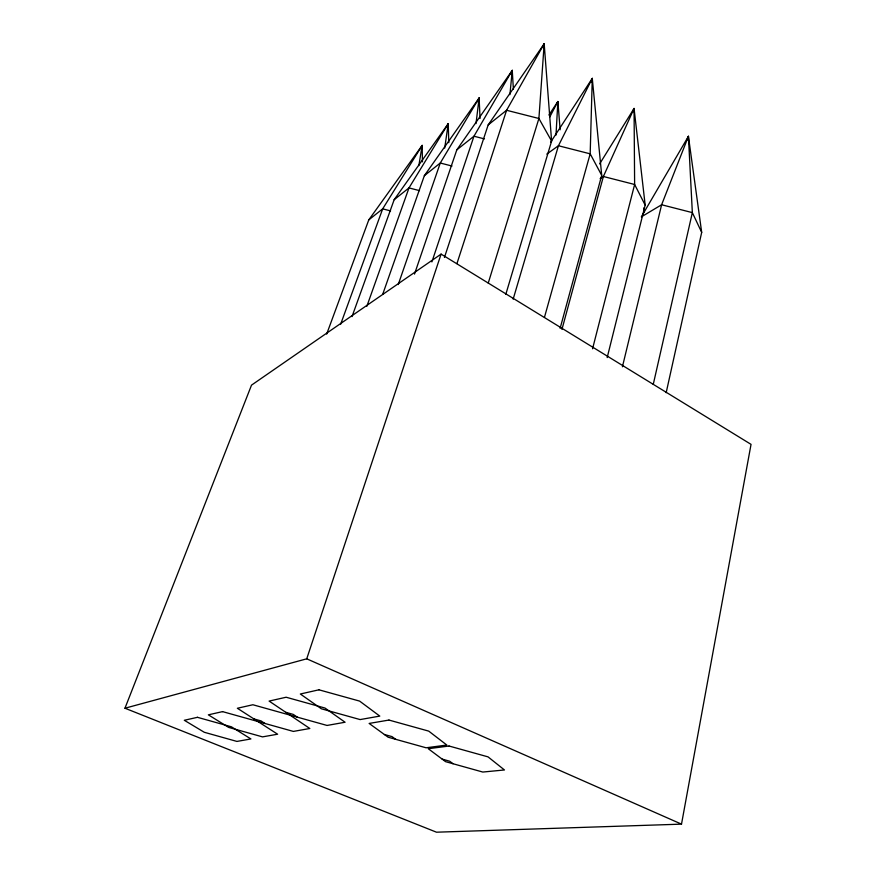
<?xml version="1.0" encoding="UTF-8"?>
<svg xmlns="http://www.w3.org/2000/svg" width="876" height="876" viewBox="0 0 876 876"><rect width="100%" height="100%" fill="white"/><g stroke="black" fill="none" stroke-linecap="round" stroke-linejoin="round"><path stroke-width="1.31" d="M555.997 135.112L557.87 101.528L548.913 115.041M688.142 140.423L688.416 136.338L641.352 216.865L661.621 204.754L688.416 136.338L701.687 232.359L666.176 392.689M633.83 111.197L634.06 108.482L599.611 163.943M591.902 82.475L592.275 78.413L550.566 142.306M509.92 94.641L512.252 70.398L456.801 149.873L414.512 274.089M557.596 104.255L557.87 101.528L549.69 117.143M543.766 47.862L544.182 43.8L488.173 124.918L444.439 257.445M511.956 73.102L512.252 70.398L473.96 136.218L431.89 261.902M478.811 100.674L479.128 97.992L424.345 175.693L382.702 294.336M476.007 123.582L479.128 97.992L440.278 163.024L398.23 284.558M421.805 148.121L422.155 145.438L368.763 219.92L326.671 334.106M444.712 148.055L448.227 123.724L394.167 199.706L352.01 316.608M418.859 165.619L422.155 145.438L382.681 208.849L340.589 324.405M681.506 824.141L751.039 444.362L441.088 254.106L251.511 385.144L124.961 708.224L436.489 832.2L681.506 824.141L306.731 658.818L124.961 708.224M653.255 384.4L692.347 212.627L688.416 136.338L687.474 138.901M622.42 366.792L661.621 204.754L692.347 212.627L701.687 232.359M607.188 357.572L645.174 205.083L634.06 108.482L603.378 176.492L561.943 329.42M592.559 348.779L634.629 184.486L634.06 108.482L632.592 112.259M560.125 328.325L601.713 175.353L592.275 78.413L558.439 145.744L513.161 299.154M544.478 317.265L590.183 153.837L592.275 78.413L591.278 80.921M505.813 294.325L551.606 141.08L544.182 43.8L506.58 110.277L456.933 263.599M488.25 283.079L538.904 118.49L544.182 43.8L543.153 46.308M306.731 658.818L441.088 254.106M366.847 306.293L408.993 187.913L448.227 123.724L448.797 142.668M556.851 104.058L557.87 101.528L560.147 129.79M510.686 74.153L512.252 70.398L513.402 89.429M477.54 101.736L479.128 97.992L480.037 118.479M447.154 126.221L448.227 123.724M421.071 147.934L422.155 145.438L422.451 161.83M368.763 219.92L382.681 208.849L390.576 210.897M394.167 199.706L408.993 187.913L419.495 190.629M424.345 175.693L440.278 163.024L452.005 166.035M456.801 149.873L473.96 136.218L484.461 138.901M488.173 124.918L506.58 110.277L538.904 118.49L551.606 141.08M546.799 154.11L558.439 145.744L590.183 153.837L601.713 175.353M600.126 178.638L603.378 176.492L634.629 184.486L645.174 205.083M384.4 734.504L392.01 736.617L395.711 739.322M285.828 712.33L293.274 714.411L297.325 717.159M442.172 759.109L449.64 761.2L453.012 763.73M253.876 718.9L260.982 720.893L264.99 723.488M643.838 207.853L644.309 211.904M197.45 717.313L184.31 720.28L204.272 732.27L236.925 741.424L250.908 738.95L231.428 726.817L197.45 717.313M222.548 711.619L208.368 714.838L228.614 727.387L262.526 736.88L277.615 734.208L237.374 708.268L252.879 704.753L327.044 725.448L345.078 722.24L324.996 708.049L286.134 697.23L269.118 701.085L309.819 728.493L293.361 731.416L222.548 711.619M318.93 689.806L300.348 694.011L321.339 708.783L360.124 719.579L379.779 716.097L359.609 701.096L318.93 689.806M388.955 720.061L369.146 723.434L388.123 737.209L426.086 747.786L446.837 745.06L428.725 731.121L388.955 720.061M449.06 746.023L428.265 748.717L445.566 761.66L482.807 772.052L504.456 769.96L488.041 756.875L449.06 746.023"/></g></svg>
